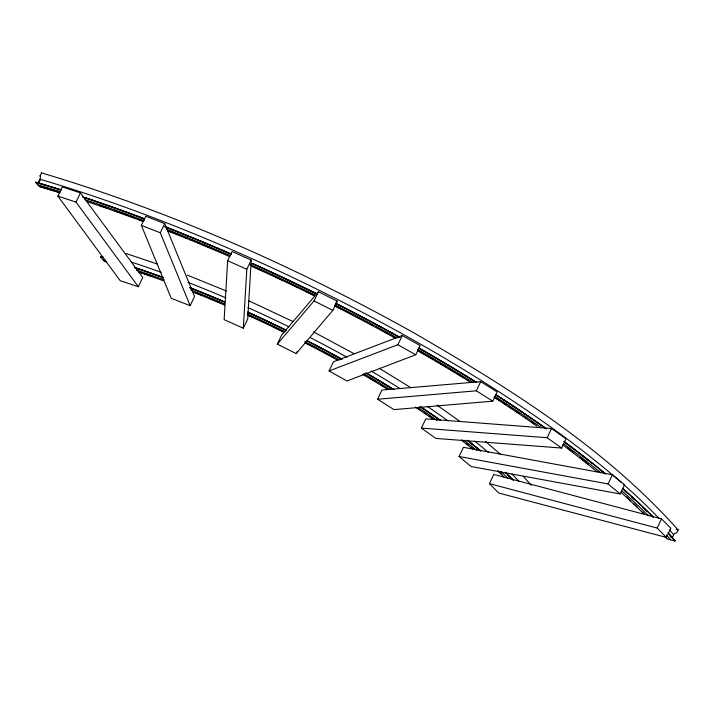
<?xml version="1.0" encoding="UTF-8"?>
<svg xmlns="http://www.w3.org/2000/svg" width="714" height="714" viewBox="0 0 714 714"><rect width="100%" height="100%" fill="white"/><g stroke="black" fill="none" stroke-linecap="round" stroke-linejoin="round"><path stroke-width="1.07" d="M227.65 260.717L224.134 319.649L243.304 328.199L247.713 319.006L251.23 260.074L232.059 251.533L227.65 260.717L246.83 269.267L243.304 328.199M39.698 186.649L35.736 182.677L36.003 182.186A523.746 136.436 25.6 0 1 60.985 189.79M104.646 261.056L104.405 261.556L100.719 257.094M40.136 175.537L40.136 176.099L41.573 172.886C170.521 211.38 294.23 266.349 411.755 331.653C507.565 387.033 603.839 446.75 678.184 529.966L676.533 533.063A2.142 1.776 -41 0 0 673.721 534.768L672.668 536.973A2.704 2.231 -41 0 0 672.499 538.749M665.341 536.526A513.866 133.866 25.6 0 1 666.706 538.142L666.448 538.624L675.016 541.042L673.498 539.713M103.021 257.433A350.806 91.383 25.6 0 0 100.995 256.835L100.745 257.317M35.861 182.213L37.396 182.882A2.704 1.33 -73.2 0 0 38.797 181.427L39.859 179.223A2.142 1.053 -73.2 0 0 40.163 176.108L40.091 176.046M39.315 182.025L40.368 179.821M57.87 196.091L62.27 186.898L80.405 192.914L142.746 277.532L138.346 286.725L120.202 280.709L57.87 196.091L76.005 202.098L138.346 286.725M76.005 202.098L80.405 192.914M141.363 225.401L145.763 216.217L164.711 223.607L194.538 296.48L190.138 305.672L171.19 298.273L141.363 225.401L160.311 232.791L190.138 305.672M160.311 232.791L164.711 223.607M246.83 269.267L251.23 260.074M277.309 344.148L281.718 334.964L318.435 291.731L337.258 301.174L332.858 310.358L296.14 353.582L277.309 344.148L314.035 300.924L318.435 291.731M296.14 353.582L297.015 351.743M329.074 370.95L333.474 361.757L402.259 335.535L420.162 345.576L415.762 354.769L346.977 380.99L329.074 370.95L397.859 344.728L402.259 335.535M377.554 399.251L381.954 390.067L480.718 381.642L497.167 391.986L492.758 401.17L393.994 409.595L377.554 399.251L476.318 390.826L492.758 401.17M421.376 428.079L425.776 418.886L551.547 428.525L566.032 438.86L561.632 448.053L435.852 438.414L421.376 428.079L547.147 437.718L561.632 448.053M476.318 390.826L480.718 381.642M459.057 456.514L463.457 447.321L612.469 474.756L624.545 484.77L620.145 493.954L471.133 466.519L459.057 456.514L608.069 483.949L620.145 493.954M489.402 483.637L493.802 474.444L661.548 518.882L670.848 528.262L666.448 537.446L498.702 493.017L489.402 483.637L657.148 528.065L666.448 537.446M547.147 437.718L551.547 428.525M608.069 483.949L612.469 474.756M657.148 528.065L661.548 518.882M41.225 173.261L41.573 172.886M335.821 302.861L337.258 301.174M35.762 182.32L35.798 182.329A523.987 136.499 25.6 0 1 60.779 189.933M100.736 256.951L100.772 256.96A351.047 91.454 25.6 0 1 102.807 257.576M676.185 529.279L678.193 529.975M126.012 253.461L157.276 264.037M187.238 275.077L226.383 291M248.579 300.692L292.767 321.443M100.879 256.781L102.37 257.513M314.035 300.924L332.858 310.358M313.544 331.912L354.028 353.662M397.859 344.728L415.762 354.769M379.232 368.254L410.737 387.613M436.986 405.115L459.727 421.314M485.627 441.582L500.791 454.55M523.246 476.283L531.412 485.413M674.989 540.605L674.998 540.623A523.746 136.436 25.6 0 0 668.518 533.188M162.997 277.567A351.047 91.454 25.6 0 0 134.357 267.527A347.78 90.598 25.6 0 1 162.123 277.219M189.951 287.822A351.047 91.454 25.6 0 1 224.348 301.986M247.624 312.232A351.047 91.454 25.6 0 1 286.207 330.412M307.056 340.873A351.047 91.454 25.6 0 1 342.158 359.535M365.738 372.887A351.047 91.454 25.6 0 1 393.137 389.317M419.894 406.453A351.047 91.454 25.6 0 1 440.342 420.421M467.616 440.538A351.047 91.454 25.6 0 1 480.62 450.882M505.36 472.507A351.047 91.454 25.6 0 1 513.616 480.522M140.212 272.293A340.926 88.813 25.6 0 1 143.327 273.346M144.371 273.703A340.926 88.813 25.6 0 1 151.689 276.247M195.886 292.847A340.926 88.813 25.6 0 1 201.036 294.909M209.032 298.175A340.926 88.813 25.6 0 1 214.932 300.63M216.904 301.46A340.926 88.813 25.6 0 1 219.858 302.709M249.445 315.695A340.926 88.813 25.6 0 1 252.399 317.043M274.015 327.155A340.926 88.813 25.6 0 1 283.788 331.894M307.011 343.55A340.926 88.813 25.6 0 1 312.75 346.522M325.102 353.046A340.926 88.813 25.6 0 1 326.994 354.055M331.689 356.598A340.926 88.813 25.6 0 1 333.563 357.616M369.388 377.938A340.926 88.813 25.6 0 1 371.253 379.045M373.11 380.151A340.926 88.813 25.6 0 1 374.966 381.258M380.491 384.587A340.926 88.813 25.6 0 1 383.231 386.256M386.042 387.988A340.926 88.813 25.6 0 1 387.952 389.157M417.297 408.006A340.926 88.813 25.6 0 1 419.056 409.184M424.571 412.924A340.926 88.813 25.6 0 1 426.392 414.165M429.096 416.03A340.926 88.813 25.6 0 1 433.559 419.145M461.806 439.967A340.926 88.813 25.6 0 1 463.466 441.261M466.831 443.921A340.926 88.813 25.6 0 1 468.554 445.286M471.088 447.33A340.926 88.813 25.6 0 1 472.766 448.695M498.095 470.821A340.926 88.813 25.6 0 1 501.942 474.498M104.61 261.404A340.676 88.75 25.6 0 1 106.707 262.02M139.123 272.284A340.676 88.75 25.6 0 1 163.238 280.736M193.744 292.356A340.676 88.75 25.6 0 1 224.678 305.128M247.347 315.115A340.676 88.75 25.6 0 1 283.628 332.188M304.923 342.854A340.676 88.75 25.6 0 1 337.624 360.222M362.605 374.359A340.676 88.75 25.6 0 1 387.72 389.416M415.28 407.069A340.676 88.75 25.6 0 1 433.3 419.377M461.521 440.19A340.676 88.75 25.6 0 1 472.472 448.91M497.783 471.017A340.676 88.75 25.6 0 1 504.039 477.059M134.544 267.384A350.806 91.383 25.6 0 1 163.167 277.416M190.102 287.662A350.806 91.383 25.6 0 1 224.473 301.817M247.829 312.098A350.806 91.383 25.6 0 1 286.296 330.225M307.127 340.667A350.806 91.383 25.6 0 1 341.238 358.794M366.684 373.199A350.806 91.383 25.6 0 1 394.074 389.657M420.796 406.819A350.806 91.383 25.6 0 1 440.315 420.162M467.572 440.261A350.806 91.383 25.6 0 1 480.558 450.605M505.289 472.222A350.806 91.383 25.6 0 1 513.536 480.227M189.79 287.706A347.78 90.598 25.6 0 1 224.865 302.129M248.008 312.321A347.78 90.598 25.6 0 1 286.046 330.243M308.751 341.649A347.78 90.598 25.6 0 1 340.614 358.615M368.576 374.493A347.78 90.598 25.6 0 1 392.977 389.201M421.278 407.417A347.78 90.598 25.6 0 1 439.672 420.046M470.053 442.662A347.78 90.598 25.6 0 1 480.397 451.007M507.636 475.265A347.78 90.598 25.6 0 1 510.091 477.666M131.465 262.118A346.567 90.285 25.6 0 1 161.319 272.391M187.987 282.396A346.567 90.285 25.6 0 1 225.901 297.89M247.963 307.573A346.567 90.285 25.6 0 1 288.867 326.825M310.492 337.704A346.567 90.285 25.6 0 1 346.959 357.214M371.066 370.985A346.567 90.285 25.6 0 1 399.876 388.496M427.231 406.337A346.567 90.285 25.6 0 1 448.017 420.867M474.73 441.145A346.567 90.285 25.6 0 1 488.278 452.328M511.929 474.042A346.567 90.285 25.6 0 1 518.81 481.12M102.557 259.432A345.879 90.107 25.6 0 1 105.574 260.315M136.481 270.097A345.879 90.107 25.6 0 1 164.05 279.781M190.513 289.848A345.879 90.107 25.6 0 1 224.392 303.807M247.41 313.937A345.879 90.107 25.6 0 1 285.243 331.769M304.896 341.613A345.879 90.107 25.6 0 1 339.498 359.972M363.488 373.538A345.879 90.107 25.6 0 1 389.755 389.264M417.931 407.31A345.879 90.107 25.6 0 1 437.12 420.439M464.038 440.288A345.879 90.107 25.6 0 1 476.845 450.48M500.907 471.49A345.879 90.107 25.6 0 1 508.047 478.371M40.707 186.729A513.866 133.866 25.6 0 1 48.106 188.924M50.23 189.567A513.866 133.866 25.6 0 1 59.842 192.512M98.978 205.293A513.866 133.866 25.6 0 1 106.19 207.783M114.49 210.701A513.866 133.866 25.6 0 1 128.047 215.574M129.064 215.94A513.866 133.866 25.6 0 1 134.134 217.797M138.195 219.305A513.866 133.866 25.6 0 1 143.291 221.206M169.95 231.461A513.866 133.866 25.6 0 1 173.047 232.684M176.144 233.915A513.866 133.866 25.6 0 1 180.276 235.566M184.408 237.235A513.866 133.866 25.6 0 1 187.514 238.494M189.585 239.333A513.866 133.866 25.6 0 1 192.593 240.564M196.6 242.216A513.866 133.866 25.6 0 1 199.617 243.456M201.625 244.295A513.866 133.866 25.6 0 1 204.641 245.554M206.649 246.392A513.866 133.866 25.6 0 1 209.666 247.66M255.978 267.902A513.866 133.866 25.6 0 1 262.02 270.651M276.095 277.148A513.866 133.866 25.6 0 1 282.11 279.959M293.124 285.189A513.866 133.866 25.6 0 1 298.122 287.581M306.101 291.455A513.866 133.866 25.6 0 1 313.071 294.855M334.839 305.735A513.866 133.866 25.6 0 1 341.72 309.251M357.357 317.355A513.866 133.866 25.6 0 1 359.312 318.373M370.932 324.531A513.866 133.866 25.6 0 1 372.86 325.566M385.328 332.305A513.866 133.866 25.6 0 1 387.238 333.349M392.95 336.49A513.866 133.866 25.6 0 1 395.797 338.061M419.725 351.556A513.866 133.866 25.6 0 1 425.464 354.858M427.365 355.965A513.866 133.866 25.6 0 1 429.257 357.062M431.158 358.169A513.866 133.866 25.6 0 1 433.05 359.276M435.87 360.936A513.866 133.866 25.6 0 1 437.753 362.043M439.628 363.158A513.866 133.866 25.6 0 1 446.17 367.05M448.963 368.719A513.866 133.866 25.6 0 1 450.811 369.834M452.658 370.95A513.866 133.866 25.6 0 1 455.425 372.619M457.263 373.734A513.866 133.866 25.6 0 1 459.093 374.85M460.923 375.975A513.866 133.866 25.6 0 1 463.752 377.706M466.572 379.446A513.866 133.866 25.6 0 1 468.446 380.598M496.203 398.225A513.866 133.866 25.6 0 1 500.826 401.241M502.665 402.455A513.866 133.866 25.6 0 1 506.324 404.865M509.046 406.677A513.866 133.866 25.6 0 1 512.661 409.095M515.419 410.943A513.866 133.866 25.6 0 1 519.114 413.451M524.611 417.199A513.866 133.866 25.6 0 1 526.432 418.458M530.948 421.581A513.866 133.866 25.6 0 1 534.527 424.08M567.478 448.035A513.866 133.866 25.6 0 1 573.592 452.703M579.598 457.344A513.866 133.866 25.6 0 1 588.158 464.109M626.66 496.98A513.866 133.866 25.6 0 1 630.712 500.728M633.871 503.709A513.866 133.866 25.6 0 1 636.968 506.672M642.421 512A513.866 133.866 25.6 0 1 643.966 513.536M39.636 186.773A513.616 133.804 25.6 0 1 59.815 192.86M87.295 201.714A513.616 133.804 25.6 0 1 143.219 221.545M167.808 230.988A513.616 133.804 25.6 0 1 188.451 239.244M189.487 239.663A513.616 133.804 25.6 0 1 229.685 256.603M251.828 266.402A513.616 133.804 25.6 0 1 313.91 295.65M334.679 306.029A513.616 133.804 25.6 0 1 373.636 326.369M374.6 326.887A513.616 133.804 25.6 0 1 395.601 338.338M417.601 350.726A513.616 133.804 25.6 0 1 470.08 382.017M494.106 397.27A513.616 133.804 25.6 0 1 536.928 426.187M562.766 444.929A513.616 133.804 25.6 0 1 597.136 471.847M621.376 492.66A513.616 133.804 25.6 0 1 643.644 513.732M665.011 536.714A513.616 133.804 25.6 0 1 666.385 538.32M37.583 184.801A518.819 135.151 25.6 0 1 60.306 191.682M84.993 199.643A518.819 135.151 25.6 0 1 144.21 220.671M166.683 229.319A518.819 135.151 25.6 0 1 230.506 255.755M249.838 264.296A518.819 135.151 25.6 0 1 314.579 294.757M334.902 304.923A518.819 135.151 25.6 0 1 397.109 337.883M417.395 349.289A518.819 135.151 25.6 0 1 473.284 382.597M494.731 396.199A518.819 135.151 25.6 0 1 540.766 427.258M564.167 444.215A518.819 135.151 25.6 0 1 600.688 472.748M622.046 490.982A518.819 135.151 25.6 0 1 648.446 515.838M666.394 534.982A518.819 135.151 25.6 0 1 670.607 539.873M38.797 181.427A2.704 1.348 -73.3 0 1 37.396 182.882A520.72 135.651 25.6 0 1 61.243 190.111M39.859 179.232A519.506 135.339 25.6 0 1 621.1 482.307M623.509 484.413A519.506 135.339 25.6 0 1 658.986 518.382M669.5 529.877A519.506 135.339 25.6 0 1 673.713 534.768M83.583 197.314A523.987 136.499 25.6 0 1 144.442 218.939M165.086 226.882A523.987 136.499 25.6 0 1 231.238 254.273M252.14 263.537A523.987 136.499 25.6 0 1 317.444 294.346M336.017 303.637A523.987 136.499 25.6 0 1 399.813 337.481M418.957 348.245A523.987 136.499 25.6 0 1 475.792 382.106M495.454 394.556A523.987 136.499 25.6 0 1 545.755 428.489M564.176 441.814A523.987 136.499 25.6 0 1 605.32 473.864M622.831 488.742A523.987 136.499 25.6 0 1 653.48 517.463M667.849 532.662A523.987 136.499 25.6 0 1 675.042 540.9M82.735 196.823A523.746 136.436 25.6 0 1 144.603 218.787M165.237 226.722A523.746 136.436 25.6 0 1 231.363 254.104M252.247 263.359A523.746 136.436 25.6 0 1 317.525 294.15M336.089 303.441A523.746 136.436 25.6 0 1 399.849 337.267M418.984 348.03A523.746 136.436 25.6 0 1 476.747 382.463M496.364 394.904A523.746 136.436 25.6 0 1 546.621 428.864M564.14 441.555A523.746 136.436 25.6 0 1 605.267 473.587M622.769 488.456A523.746 136.436 25.6 0 1 653.408 517.168M82.886 197.091A520.72 135.651 25.6 0 1 144.398 218.886M164.934 226.766A520.72 135.651 25.6 0 1 229.988 253.648M252.453 263.591A520.72 135.651 25.6 0 1 315.392 293.24M335.794 303.441A520.72 135.651 25.6 0 1 399.188 337.062M419.154 348.298A520.72 135.651 25.6 0 1 476.577 382.588M496.221 395.065A520.72 135.651 25.6 0 1 516.659 408.515M517.579 409.131A520.72 135.651 25.6 0 1 534.581 420.742M536.339 421.965A520.72 135.651 25.6 0 1 541.56 425.624M542.426 426.24A520.72 135.651 25.6 0 1 546.121 428.864M564.149 441.948A520.72 135.651 25.6 0 1 576.662 451.364M578.42 452.712A520.72 135.651 25.6 0 1 587.917 460.102M590.558 462.19A520.72 135.651 25.6 0 1 592.308 463.582M599.189 469.134A520.72 135.651 25.6 0 1 605.07 473.962M624.795 490.902A520.72 135.651 25.6 0 1 627.151 492.999M631.363 496.828A520.72 135.651 25.6 0 1 634.666 499.871M642.645 507.413A520.72 135.651 25.6 0 1 646.589 511.251M669.928 535.982A520.72 135.651 25.6 0 1 671.339 537.615M102.745 257.352A2.704 1.33 -73.2 0 0 103.119 257.04A2.704 1.348 -73.3 0 1 102.736 257.352"/></g></svg>
